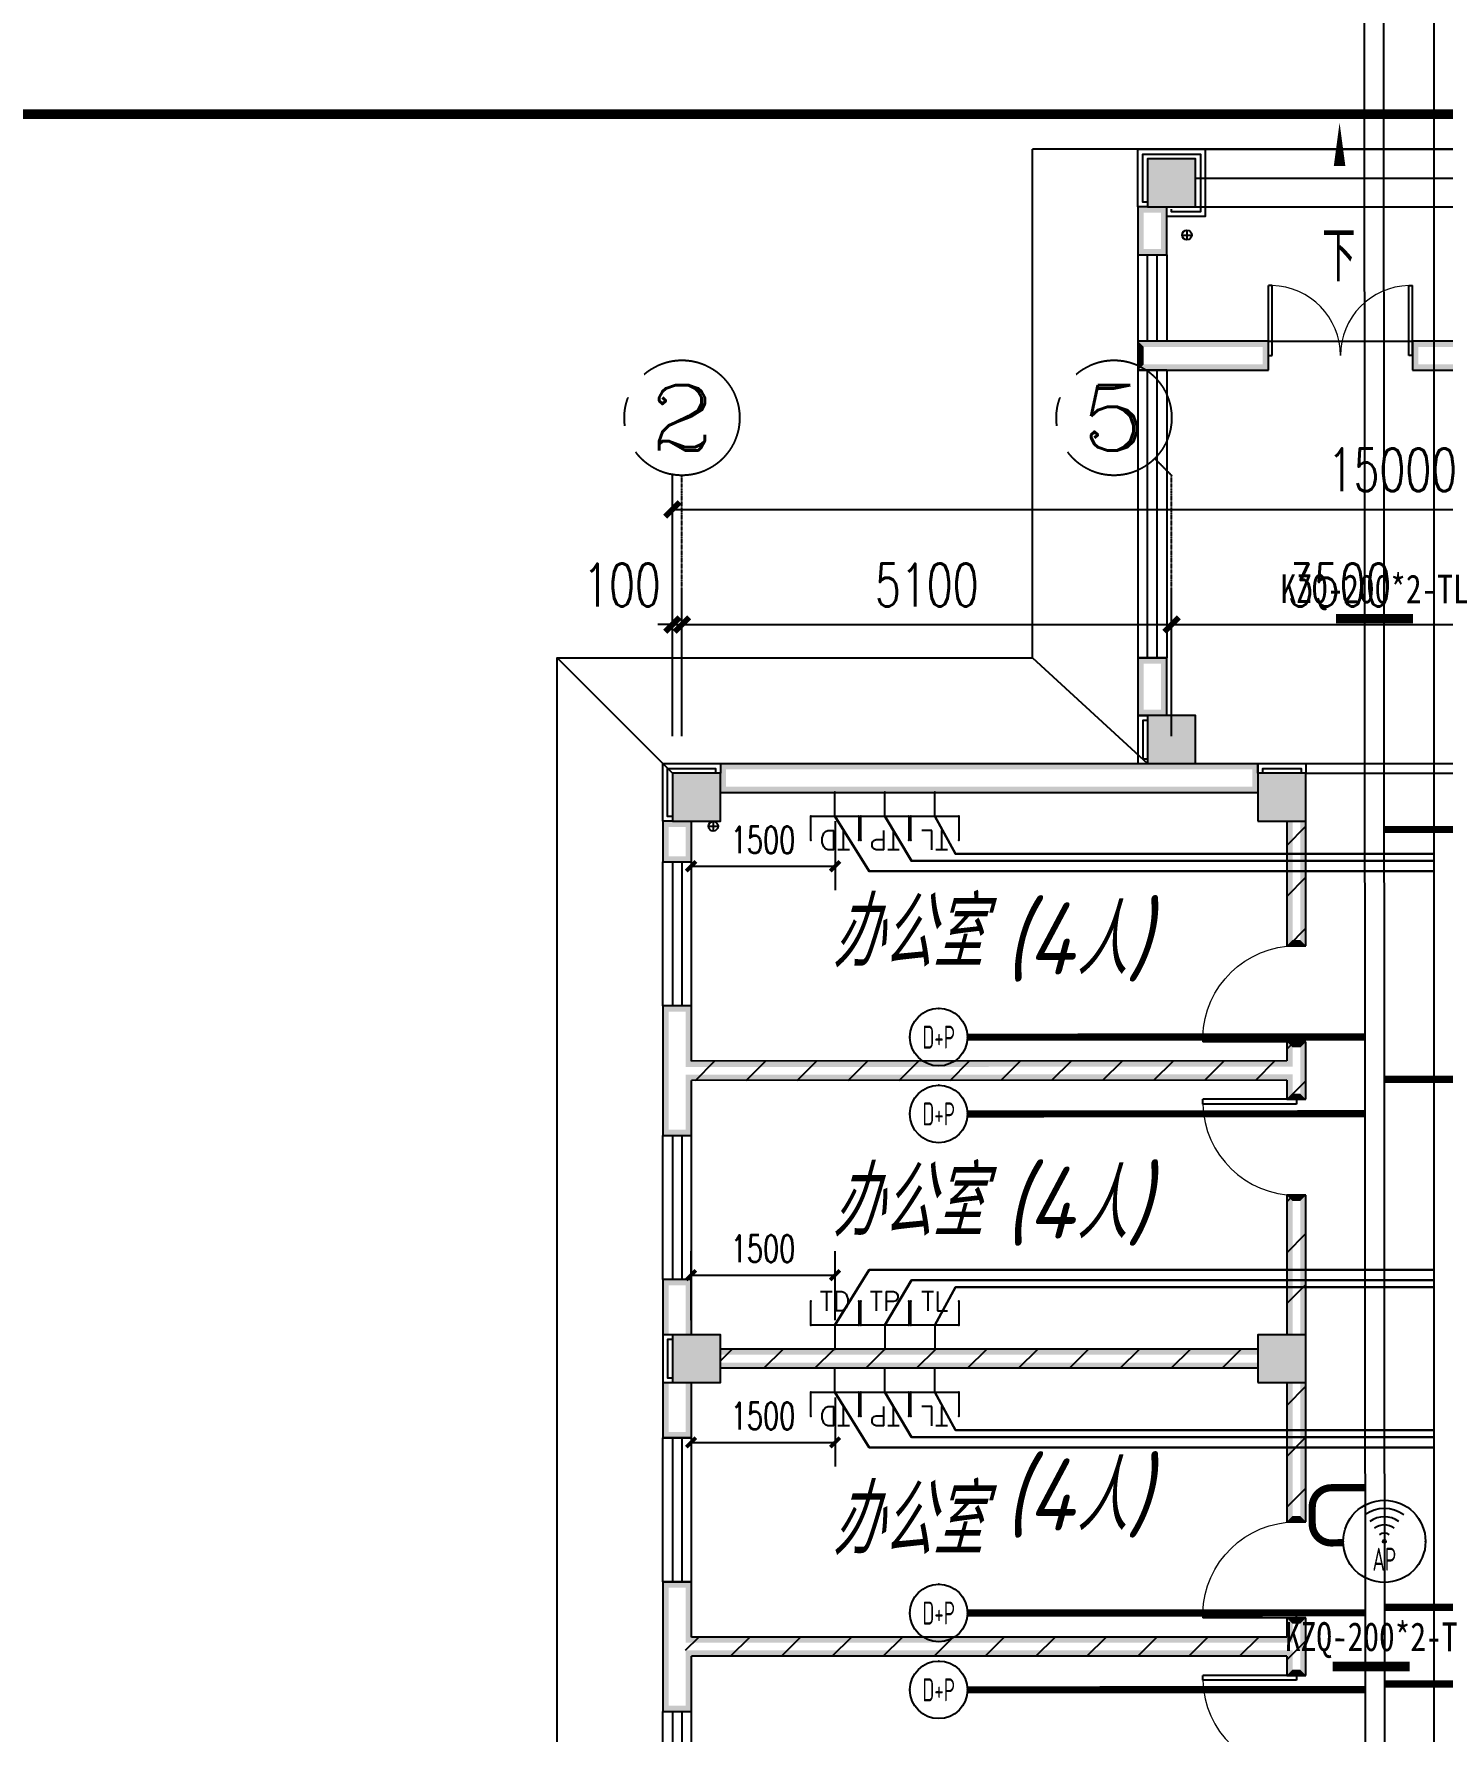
# Model space of a CAD drawing. Extents: x 1241380 to 1952554, y 1012187 to 1766051.
# Drawn here: x 1568965 to 1583632, y 1253091 to 1270773 of the extents above; entities that cross this region are included whole.
import ezdxf
from ezdxf.enums import TextEntityAlignment as Align

# ---------------------------------------------------------------- set-up
doc = ezdxf.new("R2010")
doc.units = 0
doc.linetypes.add('CENTER', pattern=[2, 1.25, -0.25, 0.25, -0.25])
for name, color, linetype in [('1-建筑底图', 8, 'Continuous'), ('AXIS', 251, 'CENTER'), ('AXIS_TEXT', 7, 'Continuous'), ('CABLETRAY_PDS', 4, 'Continuous'), ('EQUIP-通讯', 3, 'Continuous'), ('PUB_DIM', 11, 'Continuous'), ('PUB_HATCH', 8, 'Continuous'), ('TEL_DIM', 3, 'Continuous'), ('WIRE-综合布线', 5, 'Continuous'), ('光纤点位', 3, 'Continuous'), ('内网桥架', 1, 'Continuous'), ('抗震支吊架', 2, 'Continuous'), ('排水', 153, 'Continuous'), ('红机电话', 3, 'Continuous'), ('蓝机电话', 3, 'Continuous')]:
    doc.layers.add(name, color=color, linetype=linetype)
doc.layers.add('内网线路', color=1, linetype='Continuous', lineweight=30)
doc.styles.add('_TCH_AXIS', font='COMPLEX', dxfattribs={"bigfont": 'GBCBIG'})
doc.styles.add('_TCH_DIM_T3', font='SIMPLEX', dxfattribs={"width": 0.705882, "bigfont": 'GBCBIG'})
doc.styles.add('_TEL_ATTDEF', font='GBENOR', dxfattribs={"width": 0.8, "height": 3, "bigfont": 'GBCBIG'})
doc.styles.add('_TEL_DIM', font='SIMPLEX', dxfattribs={"width": 0.8, "height": 3.5, "bigfont": 'HZTXT'})
doc.styles.add('A_DIM', font='SIMPLEX', dxfattribs={"width": 0.7, "bigfont": 'HZ'})
doc.styles.add('A_DIM_T3', font='SIMPLEX', dxfattribs={"width": 0.7, "bigfont": 'HZ'})
doc.styles.add('COMPLEX', font='COMPLEX')
doc.styles.add('kzcad', font='', dxfattribs={"width": 0.8})
doc.styles.get("Standard").update_dxf_attribs({"font": 'gbeitc.shx', "bigfont": 'gbcbig.shx'})
doc.styles.get('kzcad').set_extended_font_data('SimSun')
doc.linetypes.add('JIEDI', pattern='A,1.25,-0.25,0.25,-0.25,0.625,["/",Standard,S=0.6,R=0,X=0,Y=-0.3],0.625,-0.25,0.25,-0.25', length=4)
doc.dimstyles.new('_TCH_ARCH&&100', dxfattribs={"dimtxt": 280, "dimasz": 100, "dimexe": 250, "dimexo": 300, "dimgap": 135, "dimtad": 1, "dimdec": 0, "dimzin": 0, "dimdsep": 46, "dimtxsty": 'A_DIM_T3', "dimblk": 'ARCHTICK', "dimcen": 0.09, "dimclrt": 7, "dimazin": 2, "dimtfac": 1, "dimtdec": 0, "dimtix": 1, "dimtmove": 2, "dimatfit": 3, "dimfxl": 100, "dimtolj": 1, "dimtzin": 0, "dimarcsym": 0})
doc.dimstyles.new('_TCH_ARCH&&150', dxfattribs={"dimtxt": 446.25, "dimasz": 150, "dimexe": 375, "dimexo": 450, "dimgap": 189.375, "dimtad": 1, "dimdec": 0, "dimzin": 0, "dimdsep": 46, "dimtxsty": '_TCH_DIM_T3', "dimblk": 'ARCHTICK', "dimcen": 0.09, "dimclrt": 7, "dimazin": 2, "dimtfac": 1, "dimtdec": 0, "dimtix": 1, "dimtmove": 2, "dimatfit": 3, "dimfxl": 1, "dimtolj": 1, "dimtzin": 0, "dimarcsym": 0})
pattern_1 = [(45, (-636285.87, -718395.4), (-265.16515, 265.16515), [])]

# ---------------------------------------------------------------- blocks, each defined once
blk = doc.blocks.new('_AXISO')
blk.add_circle((0, 0), 0.5)
at = {"layer": 'AXIS_TEXT', "style": 'COMPLEX', "width": 1.041667}
blk.add_attdef('A', text='', height=0.56, dxfattribs=at).set_placement((-0.25, -0.28), (0.25, -0.28), align=Align.FIT)
blk = doc.blocks.new('_ArchTick')
at = {"color": 0, "linetype": 'ByBlock', "const_width": 0.4}
blk.add_lwpolyline([(-0.5, -0.5), (0.5, 0.5)], dxfattribs=at)
blk = doc.blocks.new('*D90')
at = {"layer": 'Defpoints', "color": 0}
for p in [(946558, 836290), (931558, 834676), (946558, 834676)]:
    blk.add_point(p, dxfattribs=at)
at = {"layer": 'PUB_DIM', "color": 0, "lineweight": -2, "transparency": 16777216}
for p, q in [((931558, 835126), (931558, 836665)), ((946558, 835126), (946558, 836665)), ((931558, 836290), (946558, 836290))]:
    blk.add_line(p, q, dxfattribs=at)
at = {"layer": 'PUB_DIM', "color": 0, "lineweight": -2, "transparency": 16777216, "xscale": 150, "yscale": 150, "zscale": 150, "rotation": 180}
blk.add_blockref('_ArchTick', (931558, 836290), dxfattribs=at)
at = {"layer": 'PUB_DIM', "color": 0, "lineweight": -2, "transparency": 16777216, "xscale": 150, "yscale": 150, "zscale": 150}
blk.add_blockref('_ArchTick', (946558, 836290), dxfattribs=at)
at = {"layer": 'PUB_DIM', "color": 7, "transparency": 16777216, "insert": (939058, 836703), "char_height": 446.2, "attachment_point": 5, "style": '_TCH_DIM_T3'}
blk.add_mtext('\\A1;15000', dxfattribs=at)
blk = doc.blocks.new('*D91')
at = {"layer": 'Defpoints', "color": 0}
for p in [(931658, 835090), (931558, 833476), (931658, 833476)]:
    blk.add_point(p, dxfattribs=at)
at = {"layer": 'PUB_DIM', "color": 0, "lineweight": -2, "transparency": 16777216}
for p, q in [((931558, 833926), (931558, 835465)), ((931658, 833926), (931658, 835465)), ((931558, 835090), (931408, 835090)), ((931558, 835090), (931658, 835090)), ((931658, 835090), (931808, 835090))]:
    blk.add_line(p, q, dxfattribs=at)
at = {"layer": 'PUB_DIM', "color": 0, "lineweight": -2, "transparency": 16777216, "xscale": 150, "yscale": 150, "zscale": 150}
blk.add_blockref('_ArchTick', (931558, 835090), dxfattribs=at)
at = {"layer": 'PUB_DIM', "color": 0, "lineweight": -2, "transparency": 16777216, "xscale": 150, "yscale": 150, "zscale": 150, "rotation": 180}
blk.add_blockref('_ArchTick', (931658, 835090), dxfattribs=at)
at = {"layer": 'PUB_DIM', "color": 7, "transparency": 16777216, "insert": (931033, 835503), "char_height": 446.2, "attachment_point": 5, "style": '_TCH_DIM_T3'}
blk.add_mtext('\\A1;100', dxfattribs=at)
blk = doc.blocks.new('*D92')
at = {"layer": 'Defpoints', "color": 0}
for p in [(936758, 835090), (931658, 833476), (936758, 833476)]:
    blk.add_point(p, dxfattribs=at)
at = {"layer": 'PUB_DIM', "color": 0, "lineweight": -2, "transparency": 16777216}
for p, q in [((931658, 833926), (931658, 835465)), ((936758, 833926), (936758, 835465)), ((931658, 835090), (936758, 835090))]:
    blk.add_line(p, q, dxfattribs=at)
at = {"layer": 'PUB_DIM', "color": 0, "lineweight": -2, "transparency": 16777216, "xscale": 150, "yscale": 150, "zscale": 150, "rotation": 180}
blk.add_blockref('_ArchTick', (931658, 835090), dxfattribs=at)
at = {"layer": 'PUB_DIM', "color": 0, "lineweight": -2, "transparency": 16777216, "xscale": 150, "yscale": 150, "zscale": 150}
blk.add_blockref('_ArchTick', (936758, 835090), dxfattribs=at)
at = {"layer": 'PUB_DIM', "color": 7, "transparency": 16777216, "insert": (934208, 835503), "char_height": 446.2, "attachment_point": 5, "style": '_TCH_DIM_T3'}
blk.add_mtext('\\A1;5100', dxfattribs=at)
blk = doc.blocks.new('*D93')
at = {"layer": 'Defpoints', "color": 0}
for p in [(940258, 835090), (936758, 833476), (940258, 833476)]:
    blk.add_point(p, dxfattribs=at)
at = {"layer": 'PUB_DIM', "color": 0, "lineweight": -2, "transparency": 16777216}
for p, q in [((936758, 833926), (936758, 835465)), ((940258, 833926), (940258, 835465)), ((936758, 835090), (940258, 835090))]:
    blk.add_line(p, q, dxfattribs=at)
at = {"layer": 'PUB_DIM', "color": 0, "lineweight": -2, "transparency": 16777216, "xscale": 150, "yscale": 150, "zscale": 150, "rotation": 180}
blk.add_blockref('_ArchTick', (936758, 835090), dxfattribs=at)
at = {"layer": 'PUB_DIM', "color": 0, "lineweight": -2, "transparency": 16777216, "xscale": 150, "yscale": 150, "zscale": 150}
blk.add_blockref('_ArchTick', (940258, 835090), dxfattribs=at)
at = {"layer": 'PUB_DIM', "color": 7, "transparency": 16777216, "insert": (938508, 835503), "char_height": 446.2, "attachment_point": 5, "style": '_TCH_DIM_T3'}
blk.add_mtext('\\A1;3500', dxfattribs=at)
blk = doc.blocks.new('ng')
at = {"layer": '排水'}
for p, q in [((345991, 781358), (346091, 781358)), ((346041, 781408), (346041, 781308))]:
    blk.add_line(p, q, dxfattribs=at)
blk.add_circle((346041, 781358), 50, dxfattribs=at)
blk = doc.blocks.new('雨水管')
at = {"layer": '排水'}
blk.add_blockref('ng', (585943, -77234), dxfattribs=at)
blk = doc.blocks.new('雨水管2')
at = {"layer": '排水'}
blk.add_blockref('ng', (590877, 57791), dxfattribs=at)
blk = doc.blocks.new('$DorLib2D$00000001')
at = {"color": 0}
for p, q in [((0.45, 0.975), (0.5, 0.975)), ((0.45, 0), (0.45, 0.975)), ((0.5, 0), (0.5, 0.975)), ((0.5, 0), (0.45, 0))]:
    blk.add_line(p, q, dxfattribs=at)
at = {"color": 0, "lineweight": 13}
blk.add_arc((0.475, 0), 0.975, 91.4693, 180, dxfattribs=at)
blk = doc.blocks.new('_FZH')
blk.add_lwpolyline([(-0.5, -0.5), (0.5, -0.5), (0.5, 0.5), (-0.5, 0.5)], close=True)
at = {"layer": 'PUB_HATCH'}
blk.add_solid([(-0.5, -0.5), (0.5, -0.5), (-0.5, 0.5), (0.5, 0.5)], dxfattribs=at)
blk = doc.blocks.new('$WINLIB2D$00000001')
at = {"color": 0}
for points in [[(-0.5, 0.5), (-0.5, -0.5)], [(-0.5, 0.5), (0.5, 0.5)], [(0.5, -0.5), (0.5, 0.5)], [(0.5, 0.1667), (-0.5, 0.1667)], [(0.5, -0.1667), (-0.5, -0.1667)], [(-0.5, -0.5), (0.5, -0.5)]]:
    blk.add_lwpolyline(points, dxfattribs=at)
blk = doc.blocks.new('$DorLib2D$00000002')
at = {"color": 0}
for p, q in [((-0.5, 0), (-0.5, 0.4875)), ((-0.475, 0.4875), (-0.5, 0.4875)), ((-0.475, 0), (-0.475, 0.4875)), ((0.475, 0), (0.475, 0.4875)), ((0.475, 0.4875), (0.5, 0.4875)), ((0.5, 0), (0.5, 0.4875)), ((-0.5, 0), (-0.475, 0)), ((0.5, 0), (0.475, 0))]:
    blk.add_line(p, q, dxfattribs=at)
at = {"color": 0, "lineweight": 13}
for centre, start, end in [((-0.4875, 0), 0, 88.53072), ((0.4875, 0), 91.46928, 180)]:
    blk.add_arc(centre, 0.4875, start, end, dxfattribs=at)
blk = doc.blocks.new('$equip_U$00000080(win7-PC-wzy)')
blk.add_circle((0, 0.5), 0.5)
for p in [(0, 0.999), (-0.5, 0.5), (0.5, 0.5)]:
    blk.add_point(p)
at = {"color": 7, "style": '_TEL_DIM', "width": 0.7}
blk.add_attdef('$TEXT$', text='', height=0.4, dxfattribs=at).set_placement((0, 0.5), align=Align.MIDDLE_CENTER)
at = {"color": 7, "style": '_TEL_DIM', "flags": 1}
for tag in ['A', 'REMARK']:
    blk.add_attdef(tag, text='', height=0.00002, dxfattribs=at).set_placement((0, 0), align=Align.MIDDLE_CENTER)
blk = doc.blocks.new('$equip_U$00000091(win7-PC-wzy)')
for radius in [0.714, 0.0272]:
    blk.add_circle((0, 0), radius)
for radius in [0.571, 0.428, 0.285, 0.143]:
    blk.add_arc((0, 0), radius, 53.7049, 126.2951)
for p in [(0, 0.714), (-0.714, 0), (0.714, 0), (0, -0.714)]:
    blk.add_point(p)
at = {"color": 7, "style": '_TEL_DIM', "flags": 1}
for tag in ['A', 'REMARK']:
    blk.add_attdef(tag, text='', height=0.00002, dxfattribs=at).set_placement((0, 0), align=Align.MIDDLE_CENTER)
at = {"color": 7, "style": '_TEL_DIM', "width": 0.7}
blk.add_attdef('$TEXT$', text='', height=0.4, dxfattribs=at).set_placement((0, -0.31), align=Align.MIDDLE_CENTER)
blk = doc.blocks.new('$equip$00001867')
for p, q in [((-0.5, 0.499), (-0.5, 0.999)), ((0.5, 0.999), (0.5, 0.499)), ((0.5, 0.499), (-0.5, 0.499)), ((0, 0.5), (0, 0))]:
    blk.add_line(p, q)
for p in [(-0.5, 0.999), (0.5, 0.999), (-0.5, 0.499), (0.5, 0.499), (0, 0)]:
    blk.add_point(p)
at = {"color": 7, "style": '_TEL_DIM'}
blk.add_attdef('$TEXT$', text='', height=0.4, dxfattribs=at).set_placement((0, 0.999), align=Align.MIDDLE_CENTER)
at = {"color": 7, "style": '_TEL_DIM', "flags": 1}
blk.add_attdef('A', text='', height=0.00002, dxfattribs=at).set_placement((0, 0), align=Align.MIDDLE_CENTER)
blk = doc.blocks.new('$equip$00002670')
for p, q in [((-0.5, 0.499), (-0.5, 0.999)), ((0.5, 0.999), (0.5, 0.499)), ((0.5, 0.499), (-0.5, 0.499)), ((0, 0.5), (0, 0))]:
    blk.add_line(p, q)
for p in [(-0.5, 0.999), (0.5, 0.999), (-0.5, 0.499), (0.5, 0.499), (0, 0)]:
    blk.add_point(p)
at = {"color": 7, "style": '_TEL_DIM'}
blk.add_attdef('$TEXT$', text='', height=0.4, dxfattribs=at).set_placement((0, 0.999), align=Align.MIDDLE_CENTER)
at = {"color": 7, "style": '_TEL_DIM', "flags": 1}
blk.add_attdef('A', text='', height=0.000025, dxfattribs=at).set_placement((0, 0), align=Align.MIDDLE_CENTER)
blk = doc.blocks.new('*D245')
at = {"layer": 'Defpoints', "color": 0, "transparency": 16777216}
for p in [(11675, 285417), (13175, 285417), (13175, 284647)]:
    blk.add_point(p, dxfattribs=at)
at = {"layer": 'TEL_DIM', "color": 0, "lineweight": -2, "transparency": 16777216}
for p, q in [((11675, 285117), (11675, 284397)), ((13175, 285117), (13175, 284397)), ((11675, 284647), (13175, 284647))]:
    blk.add_line(p, q, dxfattribs=at)
at = {"layer": 'TEL_DIM', "color": 0, "lineweight": -2, "transparency": 16777216, "xscale": 100, "yscale": 100, "zscale": 100, "rotation": 180}
blk.add_blockref('_ArchTick', (11675, 284647), dxfattribs=at)
at = {"layer": 'TEL_DIM', "color": 0, "lineweight": -2, "transparency": 16777216, "xscale": 100, "yscale": 100, "zscale": 100}
blk.add_blockref('_ArchTick', (13175, 284647), dxfattribs=at)
at = {"layer": 'TEL_DIM', "color": 7, "transparency": 16777216, "insert": (12425, 284922), "char_height": 280, "attachment_point": 5, "style": 'A_DIM_T3'}
blk.add_mtext('\\A1;1500', dxfattribs=at)
blk = doc.blocks.new('*D246')
at = {"layer": 'Defpoints', "color": 0, "transparency": 16777216}
for p in [(11675, 279414), (13175, 279414), (13175, 278645)]:
    blk.add_point(p, dxfattribs=at)
at = {"layer": 'TEL_DIM', "color": 0, "lineweight": -2, "transparency": 16777216}
for p, q in [((11675, 279114), (11675, 278395)), ((13175, 279114), (13175, 278395)), ((11675, 278645), (13175, 278645))]:
    blk.add_line(p, q, dxfattribs=at)
at = {"layer": 'TEL_DIM', "color": 0, "lineweight": -2, "transparency": 16777216, "xscale": 100, "yscale": 100, "zscale": 100, "rotation": 180}
blk.add_blockref('_ArchTick', (11675, 278645), dxfattribs=at)
at = {"layer": 'TEL_DIM', "color": 0, "lineweight": -2, "transparency": 16777216, "xscale": 100, "yscale": 100, "zscale": 100}
blk.add_blockref('_ArchTick', (13175, 278645), dxfattribs=at)
at = {"layer": 'TEL_DIM', "color": 7, "transparency": 16777216, "insert": (12425, 278920), "char_height": 280, "attachment_point": 5, "style": 'A_DIM_T3'}
blk.add_mtext('\\A1;1500', dxfattribs=at)
blk = doc.blocks.new('*D247')
at = {"layer": 'Defpoints', "color": 0, "transparency": 16777216}
for p in [(13175, 280387), (11675, 279617), (13175, 279617)]:
    blk.add_point(p, dxfattribs=at)
at = {"layer": 'TEL_DIM', "color": 0, "lineweight": -2, "transparency": 16777216}
for p, q in [((11675, 279917), (11675, 280637)), ((13175, 279917), (13175, 280637)), ((11675, 280387), (13175, 280387))]:
    blk.add_line(p, q, dxfattribs=at)
at = {"layer": 'TEL_DIM', "color": 0, "lineweight": -2, "transparency": 16777216, "xscale": 100, "yscale": 100, "zscale": 100, "rotation": 180}
blk.add_blockref('_ArchTick', (11675, 280387), dxfattribs=at)
at = {"layer": 'TEL_DIM', "color": 0, "lineweight": -2, "transparency": 16777216, "xscale": 100, "yscale": 100, "zscale": 100}
blk.add_blockref('_ArchTick', (13175, 280387), dxfattribs=at)
at = {"layer": 'TEL_DIM', "color": 7, "transparency": 16777216, "insert": (12425, 280662), "char_height": 280, "attachment_point": 5, "style": 'A_DIM_T3'}
blk.add_mtext('\\A1;1500', dxfattribs=at)
blk = doc.blocks.new('ERT')
at = {"layer": 'AXIS'}
for p, q in [((936582.5, 836820.2), (936758.2, 836644.4)), ((931658.2, 834868.8), (931658.2, 836644.4)), ((936758.2, 834868.8), (936758.2, 836644.4))]:
    blk.add_line(p, q, dxfattribs=at)
ref = blk.add_blockref('_AXISO', (931658.2, 837244.4), dxfattribs=dict(at, xscale=1200, yscale=1200, zscale=1200))
ref.add_attrib('A', '2', dxfattribs={"layer": 'AXIS_TEXT', "height": 678.8, "style": '_TCH_AXIS', "width": 1.5}).set_placement((931318.8, 836905), (931997.6, 836905), align=Align.FIT)
ref = blk.add_blockref('_AXISO', (936158.2, 837244.4), dxfattribs=dict(at, xscale=1200, yscale=1200, zscale=1200))
ref.add_attrib('A', '5', dxfattribs={"layer": 'AXIS_TEXT', "height": 678.8, "style": '_TCH_AXIS', "width": 1.5}).set_placement((935818.8, 836905), (936497.6, 836905), align=Align.FIT)
at = {"layer": 'PUB_DIM'}
for p1, p2, picture, middle in [((931558.2, 834676.2), (946558.2, 834676.2), '*D90', (939058.2, 836702.8)), ((931658.2, 833476.2), (936758.2, 833476.2), '*D92', (934208.2, 835502.8)), ((936758.2, 833476.2), (940258.2, 833476.2), '*D93', (938508.2, 835502.8))]:
    dim = blk.add_aligned_dim(p1=p1, p2=p2, distance=1614.1, dimstyle='_TCH_ARCH&&150', dxfattribs=at)
    dim.commit()
    dim.dimension.update_dxf_attribs({"geometry": picture, "text_midpoint": middle})
dim = blk.add_linear_dim(base=(931658.2, 835090.3), p1=(931558.2, 833476.2), p2=(931658.2, 833476.2), angle=0, dimstyle='_TCH_ARCH&&150', dxfattribs=at)
dim.commit()
dim.dimension.update_dxf_attribs({"geometry": '*D91', "text_midpoint": (931033.2, 835502.8), "dimtype": 161})
blk = doc.blocks.new('1-一层建筑底图')
at = {"layer": '1-建筑底图'}
for points in [[(10300, 66800), (9800, 66800), (9860, 66740), (10240, 66740)], [(9800, 66800), (9800, 66300), (9860, 66360), (9860, 66740)], [(10300, 66300), (10300, 66800), (10240, 66740), (10240, 66360)], [(9800, 66300), (10300, 66300), (10240, 66360), (9860, 66360)], [(9700, 66300), (9700, 65800), (9760, 65860), (9760, 66240)], [(10000, 66300), (9700, 66300), (9760, 66240), (9940, 66240)], [(10000, 65800), (10000, 66300), (9940, 66240), (9940, 65860)], [(9700, 65800), (10000, 65800), (9940, 65860), (9760, 65860)], [(10000, 64900), (9700, 64900), (9760, 64840), (9940, 64840)], [(9700, 64900), (9700, 64800), (9760, 64800), (9760, 64840)], [(11059, 64900), (10000, 64900), (9940, 64840), (10999, 64840)], [(11059, 64600), (11059, 64900), (10999, 64840), (10999, 64660)], [(13600, 64900), (12559, 64900), (12619, 64840), (13660, 64840)], [(12559, 64900), (12559, 64600), (12619, 64660), (12619, 64840)], [(9700, 64800), (9700, 64600), (9760, 64660), (9760, 64800)], [(9700, 64600), (10000, 64600), (9940, 64660), (9760, 64660)], [(10000, 64600), (11059, 64600), (10999, 64660), (9940, 64660)], [(12559, 64600), (13600, 64600), (13660, 64660), (12619, 64660)], [(10000, 61600), (9700, 61600), (9760, 61540), (9940, 61540)], [(9700, 61600), (9700, 61000), (9760, 61060), (9760, 61540)], [(10000, 61000), (10000, 61600), (9940, 61540), (9940, 61060)], [(9700, 61000), (10000, 61000), (9940, 61060), (9760, 61060)], [(10300, 61000), (9800, 61000), (9860, 60940), (10240, 60940)], [(9800, 61000), (9800, 60500), (9860, 60560), (9860, 60940)], [(10300, 60500), (10300, 61000), (10240, 60940), (10240, 60560)], [(5350, 60500), (5350, 60440), (10950, 60440), (10950, 60500)], [(5350, 60500), (5350, 60200), (5410, 60200), (5410, 60500)], [(9800, 60500), (10300, 60500), (10240, 60560), (9860, 60560)], [(10950, 60500), (10890, 60500), (10890, 60200), (10950, 60200)], [(5350, 60400), (4850, 60400), (4910, 60340), (5290, 60340)], [(4850, 60400), (4850, 59900), (4910, 59960), (4910, 60340)], [(5350, 59900), (5350, 60400), (5290, 60340), (5290, 59960)], [(11450, 60400), (10950, 60400), (11010, 60340), (11390, 60340)], [(10950, 60400), (10950, 59900), (11010, 59960), (11010, 60340)], [(11450, 59900), (11450, 60400), (11390, 60340), (11390, 59960)], [(5350, 60200), (10950, 60200), (10950, 60260), (5350, 60260)], [(4850, 59900), (5350, 59900), (5290, 59960), (4910, 59960)], [(10950, 59900), (11450, 59900), (11390, 59960), (11010, 59960)], [(4750, 59900), (4750, 59475), (4810, 59535), (4810, 59840)], [(5050, 59900), (4750, 59900), (4810, 59840), (4990, 59840)], [(5050, 59475), (5050, 59900), (4990, 59840), (4990, 59535)], [(11310, 59900), (11250, 59900), (11250, 58602), (11310, 58662)], [(11450, 59900), (11390, 59900), (11390, 58662), (11450, 58602)], [(4750, 59475), (5050, 59475), (4990, 59535), (4810, 59535)], [(11250, 58602), (11450, 58602), (11390, 58662), (11310, 58662)], [(5050, 57975), (4750, 57975), (4810, 57915), (4990, 57915)], [(4750, 57975), (4750, 57298), (4810, 57298), (4810, 57915)], [(5050, 57398), (5050, 57975), (4990, 57915), (4990, 57338)], [(11450, 57602), (11250, 57602), (11310, 57542), (11390, 57542)], [(11250, 57602), (11250, 57402), (11310, 57343), (11310, 57542)], [(11450, 57303), (11450, 57602), (11390, 57542), (11390, 57303)], [(4750, 57298), (4750, 56625), (4810, 56685), (4810, 57298)], [(11250, 57402), (5050, 57398), (4990, 57338), (11310, 57343)], [(11450, 57002), (11450, 57303), (11390, 57303), (11390, 57062)], [(11250, 57202), (5050, 57198), (4990, 57258), (11310, 57263)], [(5050, 56625), (5050, 57198), (4990, 57258), (4990, 56685)], [(11250, 57202), (11250, 57002), (11310, 57062), (11310, 57263)], [(11250, 57002), (11450, 57002), (11390, 57062), (11310, 57062)], [(4750, 56625), (5050, 56625), (4990, 56685), (4810, 56685)], [(11450, 56002), (11250, 56002), (11310, 55942), (11390, 55942)], [(11250, 54550), (11310, 54550), (11310, 55942), (11250, 56002)], [(11390, 54550), (11450, 54550), (11450, 56002), (11390, 55942)], [(5050, 55125), (4750, 55125), (4810, 55065), (4990, 55065)], [(4750, 55125), (4750, 54550), (4810, 54550), (4810, 55065)], [(5050, 54550), (5050, 55125), (4990, 55065), (4990, 54550)], [(5350, 54550), (4850, 54550), (4910, 54490), (5290, 54490)], [(4850, 54550), (4850, 54050), (4910, 54110), (4910, 54490)], [(5350, 54050), (5350, 54550), (5290, 54490), (5290, 54110)], [(11450, 54550), (10950, 54550), (11010, 54490), (11390, 54490)], [(10950, 54550), (10950, 54050), (11010, 54110), (11010, 54490)], [(11450, 54050), (11450, 54550), (11390, 54490), (11390, 54110)], [(5350, 54400), (5350, 54340), (10950, 54340), (10950, 54400)], [(4850, 54050), (5350, 54050), (5290, 54110), (4910, 54110)], [(5350, 54260), (5350, 54200), (10950, 54200), (10950, 54260)], [(10950, 54050), (11450, 54050), (11390, 54110), (11010, 54110)], [(4750, 54050), (4750, 53475), (4810, 53535), (4810, 54050)], [(5050, 53475), (5050, 54050), (4990, 54050), (4990, 53535)], [(11310, 54050), (11250, 54050), (11250, 52600), (11310, 52660)], [(11450, 54050), (11390, 54050), (11390, 52660), (11450, 52600)], [(4750, 53475), (5050, 53475), (4990, 53535), (4810, 53535)], [(11250, 52600), (11450, 52600), (11390, 52660), (11310, 52660)], [(5050, 51975), (4750, 51975), (4810, 51915), (4990, 51915)], [(4750, 51975), (4750, 51300), (4810, 51300), (4810, 51915)], [(5050, 51400), (5050, 51975), (4990, 51915), (4990, 51340)], [(11450, 51600), (11250, 51600), (11310, 51540), (11390, 51540)], [(11250, 51600), (11250, 51400), (11310, 51340), (11310, 51540)], [(11450, 51300), (11450, 51600), (11390, 51540), (11390, 51300)], [(4750, 51300), (4750, 50625), (4810, 50685), (4810, 51300)], [(11250, 51400), (5050, 51400), (4990, 51340), (11310, 51340)], [(11450, 51000), (11450, 51300), (11390, 51300), (11390, 51060)], [(5050, 50625), (5050, 51200), (4990, 51260), (4990, 50685)], [(11250, 51200), (5050, 51200), (4990, 51260), (11310, 51260)], [(11250, 51200), (11250, 51000), (11310, 51060), (11310, 51260)], [(11250, 51000), (11450, 51000), (11390, 51060), (11310, 51060)], [(4750, 50625), (5050, 50625), (4990, 50685), (4810, 50685)]]:
    blk.add_hatch(color=8, dxfattribs=at).paths.add_polyline_path(points)
h = blk.add_hatch(dxfattribs=at)
h.set_pattern_fill('普通砖', color=8, scale=150, style=0)
h.set_pattern_definition(pattern_1)
h.paths.add_polyline_path([(11450, 59900), (11250, 59900), (11250, 58602), (11450, 58602)])
h = blk.add_hatch(dxfattribs=at)
h.set_pattern_fill('普通砖', color=8, scale=150, style=0)
h.set_pattern_definition(pattern_1)
h.paths.add_polyline_path([(11317, 57303), (11450, 57303), (11450, 57602), (11250, 57602), (11250, 57402), (11310, 57343)])
h = blk.add_hatch(dxfattribs=at)
h.set_pattern_fill('普通砖', color=8, scale=150, style=0)
h.set_pattern_definition(pattern_1)
h.paths.add_polyline_path([(11317, 57303), (11310, 57343), (11250, 57402), (5050, 57398), (4950, 57298), (5050, 57198), (11250, 57202), (11310, 57263)])
h = blk.add_hatch(dxfattribs=at)
h.set_pattern_fill('普通砖', color=8, scale=150, style=0)
h.set_pattern_definition(pattern_1)
h.paths.add_polyline_path([(11310, 57263), (11250, 57202), (11250, 57002), (11450, 57002), (11450, 57303), (11317, 57303)])
h = blk.add_hatch(dxfattribs=at)
h.set_pattern_fill('普通砖', color=8, scale=150, style=0)
h.set_pattern_definition(pattern_1)
h.paths.add_polyline_path([(11250, 54550), (11450, 54550), (11450, 56002), (11250, 56002)])
h = blk.add_hatch(dxfattribs=at)
h.set_pattern_fill('普通砖', color=8, scale=150, style=0)
h.set_pattern_definition(pattern_1)
h.paths.add_polyline_path([(5350, 54400), (5350, 54200), (10950, 54200), (10950, 54400)])
h = blk.add_hatch(dxfattribs=at)
h.set_pattern_fill('普通砖', color=8, scale=150, style=0)
h.set_pattern_definition(pattern_1)
h.paths.add_polyline_path([(11450, 54050), (11250, 54050), (11250, 52600), (11450, 52600)])
h = blk.add_hatch(dxfattribs=at)
h.set_pattern_fill('普通砖', color=8, scale=150, style=0)
h.set_pattern_definition(pattern_1)
h.paths.add_polyline_path([(11317, 51300), (11450, 51300), (11450, 51600), (11250, 51600), (11250, 51400), (11310, 51340)])
h = blk.add_hatch(dxfattribs=at)
h.set_pattern_fill('普通砖', color=8, scale=150, style=0)
h.set_pattern_definition(pattern_1)
h.paths.add_polyline_path([(11317, 51300), (11310, 51340), (11250, 51400), (5050, 51400), (4950, 51300), (5050, 51200), (11250, 51200), (11310, 51260)])
h = blk.add_hatch(dxfattribs=at)
h.set_pattern_fill('普通砖', color=8, scale=150, style=0)
h.set_pattern_definition(pattern_1)
h.paths.add_polyline_path([(11310, 51260), (11250, 51200), (11250, 51000), (11450, 51000), (11450, 51300), (11317, 51300)])
at = {"layer": '1-建筑底图', "color": 8}
for p, q in [((10300, 66900), (13325, 66900)), ((10300, 66600), (13325, 66600)), ((9700, 66300), (9700, 65800)), ((9800, 66300), (9700, 66300)), ((10000, 65800), (10000, 66300)), ((10040, 66300), (13560, 66300)), ((9700, 65800), (10000, 65800)), ((10000, 64900), (9700, 64900)), ((9700, 64900), (9700, 64800)), ((11059, 64900), (10000, 64900)), ((11059, 64600), (11059, 64900)), ((11059, 64900), (12559, 64900)), ((13600, 64900), (12559, 64900)), ((12559, 64900), (12559, 64600)), ((9700, 64800), (9700, 64600)), ((9700, 64600), (10000, 64600)), ((10000, 64600), (11059, 64600)), ((12559, 64600), (13600, 64600)), ((4850, 60400), (3650, 61600)), ((8600, 61600), (9800, 60500)), ((10000, 61600), (9700, 61600)), ((9700, 61600), (9700, 61000)), ((10000, 61000), (10000, 61600)), ((9700, 61000), (9800, 61000)), ((5350, 60500), (10950, 60500)), ((5350, 60500), (5350, 60400)), ((10300, 60500), (13300, 60500)), ((10950, 60500), (10950, 60400)), ((11450, 60400), (13300, 60400)), ((5350, 60200), (10950, 60200)), ((4750, 59900), (4750, 59475)), ((4850, 59900), (4750, 59900)), ((5050, 59475), (5050, 59900)), ((11250, 59900), (11250, 58602)), ((11450, 58602), (11450, 59900)), ((4750, 59475), (5050, 59475)), ((11250, 58602), (11450, 58602)), ((5050, 57975), (4750, 57975)), ((4750, 57975), (4750, 57298)), ((5050, 57398), (5050, 57975)), ((11450, 57602), (11250, 57602)), ((11250, 57602), (11250, 57402)), ((11450, 57303), (11450, 57602)), ((4750, 57298), (4750, 56625)), ((11250, 57402), (5050, 57398)), ((11450, 57002), (11450, 57303)), ((11250, 57202), (5050, 57198)), ((5050, 56625), (5050, 57198)), ((11250, 57202), (11250, 57002)), ((11250, 57002), (11450, 57002)), ((4750, 56625), (5050, 56625)), ((11450, 56002), (11250, 56002)), ((11250, 56002), (11250, 54550)), ((11450, 54550), (11450, 56002)), ((5050, 55125), (4750, 55125)), ((4750, 55125), (4750, 54550)), ((5050, 54550), (5050, 55125)), ((10950, 54400), (5350, 54400)), ((10950, 54200), (5350, 54200)), ((4750, 54050), (4750, 53475)), ((5050, 53475), (5050, 54050)), ((11250, 54050), (11250, 52600)), ((11450, 52600), (11450, 54050)), ((4750, 53475), (5050, 53475)), ((11250, 52600), (11450, 52600)), ((5050, 51975), (4750, 51975)), ((4750, 51975), (4750, 51300)), ((5050, 51400), (5050, 51975)), ((11450, 51600), (11250, 51600)), ((11250, 51600), (11250, 51400)), ((11450, 51300), (11450, 51600)), ((4750, 51300), (4750, 50625)), ((11250, 51400), (5050, 51400)), ((11450, 51000), (11450, 51300)), ((5050, 50625), (5050, 51200)), ((11250, 51200), (5050, 51200)), ((11250, 51200), (11250, 51000)), ((11250, 51000), (11450, 51000)), ((4750, 50625), (5050, 50625))]:
    blk.add_line(p, q, dxfattribs=at)
at = {"layer": '1-建筑底图', "color": 8, "ltscale": 3, "const_width": 100}
blk.add_lwpolyline([(-2546, 67265), (56950, 67265, -0.414214), (68950, 55265), (68950, 35335, -0.414214), (56950, 23335), (1829, 23335)], format="xyb", dxfattribs=at)
at = {"layer": '1-建筑底图', "color": 8}
blk.add_lwpolyline([(11800, 66205, 0, 0, 0), (11800, 67177, 0, 120, 0), (11800, 66727, 0, 0, 0)], format="xyseb", dxfattribs=at)
for points in [[(8600, 66800), (8600, 66900)], [(15000, 66900), (8600, 66900)], [(9800, 66300), (9700, 66300), (9700, 66900), (10400, 66900), (10400, 66200), (10000, 66200), (10000, 66275)], [(9800, 66350), (9750, 66350), (9750, 66850), (10350, 66850), (10350, 66250), (10050, 66250), (10050, 66275)], [(8600, 23700), (8600, 29000), (3650, 29000), (3650, 61600), (8600, 61600), (8600, 66800)], [(9800, 61000), (9700, 61000), (9700, 60500), (9800, 60500)], [(9800, 60950), (9750, 60950), (9750, 60550), (9800, 60550)], [(4850, 59900), (4750, 59900), (4750, 60500), (5350, 60500), (5350, 60400)], [(10950, 60400), (10950, 60500), (11450, 60500), (11450, 60400)], [(4850, 59950), (4800, 59950), (4800, 60450), (5300, 60450), (5300, 60400)], [(11000, 60400), (11000, 60450), (11400, 60450), (11400, 60400)], [(4850, 54550), (4750, 54550), (4750, 54050), (4850, 54050)], [(4850, 54500), (4800, 54500), (4800, 54100), (4850, 54100)]]:
    blk.add_lwpolyline(points, dxfattribs=at)
for name, p in [('ERT', (-926708, -773142)), ('雨水管', (-926708, -644277)), ('雨水管2', (-926708, -773142))]:
    blk.add_blockref(name, p, dxfattribs=at)
for name, p, xscale, yscale, zscale, rotation in [('_FZH', (10050, 66550), 499.9990232986165, 499.9999999998836, 499.9999999998836, 8.884599361506624e-09), ('$WINLIB2D$00000001', (9850, 65350), 900, -300, 900, 270), ('$WINLIB2D$00000001', (9850, 63100), 3000, 300, 3000, 269.9999999999983), ('_FZH', (10050, 60750), 499.9999998689163, 499.9999998689163, 499.9999998689163, 8.884582008634896e-09), ('_FZH', (5100, 60150), 499.999999771826, 499.999999771826, 499.999999771826, 8.88458201036011e-09), ('_FZH', (11200, 60150), 500.000000089407, 500.000000089407, 500.000000089407, 8.884582004716962e-09), ('$WINLIB2D$00000001', (4900, 58725), 1500, -300, 1500, 90.00000000034093), ('$DorLib2D$00000001', (11350, 58102), -1000, 1000, -1000, 90), ('$DorLib2D$00000001', (11350, 56502), 1000, 1000, 1000, 90), ('$WINLIB2D$00000001', (4900, 55875), 1500, -300, 1500, 90), ('_FZH', (5100, 54300), 499.9999997796258, 499.9999997796258, 499.9999997796258, 8.884582010221514e-09), ('_FZH', (11200, 54300), 500.0000002094312, 500.0000002094312, 500.0000002094312, 8.884582002584232e-09), ('$WINLIB2D$00000001', (4900, 52725), 1500, 300, 1500, 90), ('$DorLib2D$00000001', (11350, 52100), -1000, 1000, -1000, 89.99999999831462), ('$DorLib2D$00000001', (11350, 50500), 1000, 1000, 1000, 89.99999999831469), ('$WINLIB2D$00000001', (4900, 49875), 1500, -300, 1500, 90.0000000000102)]:
    blk.add_blockref(name, p, dxfattribs=dict(at, xscale=xscale, yscale=yscale, zscale=zscale, rotation=rotation))
at = {"layer": '1-建筑底图', "color": 8, "xscale": 1500, "yscale": 1500, "zscale": 1500}
blk.add_blockref('$DorLib2D$00000002', (11809, 64750), dxfattribs=at)
at = {"layer": '1-建筑底图', "color": 8, "style": 'A_DIM', "width": 0.7}
blk.add_text('下', height=525, dxfattribs=at).set_placement((11618, 65522))
at = {"layer": '1-建筑底图', "color": 8}
for s, height, p in [('办公室', 723.4, (6512, 58379)), ('(4', 750, (8305, 58302)), ('人', 723, (9055, 58302)), (')', 750, (9582, 58302)), ('办公室', 723.4, (6512, 55575)), ('(4', 750, (8305, 55550)), ('人', 723, (9055, 55550)), (')', 750, (9582, 55550)), ('(4', 750, (8305, 52509)), ('人', 723, (9055, 52509)), (')', 750, (9582, 52509)), ('办公室', 723.4, (6512, 52258))]:
    blk.add_text(s, height=height, dxfattribs=at).set_placement(p)
blk = doc.blocks.new('A$C4A9128F6')
at = {"layer": '内网桥架'}
blk.add_line((-54115, -53968.4), (-54115, -331.3), dxfattribs=at)
at = {"layer": '内网线路'}
for points in [[(-60355.8, -24243.7), (-60000.3, -24818.8), (-54115, -24818.8)], [(-59835.8, -24243.9), (-59559.7, -24711.2), (-54115, -24711.2)], [(-59317.5, -24243.7), (-59101.9, -24637.8), (-54115, -24637.8)], [(-60355.8, -29547.2), (-60000.3, -28972), (-54115, -28972)], [(-59835.8, -29546.9), (-59559.7, -29079.6), (-54115, -29079.6)], [(-59317.5, -29547.2), (-59101.9, -29153.1), (-54115, -29153.1)], [(-60355.8, -30246.2), (-60000.3, -30821.3), (-54115, -30821.3)], [(-59835.8, -30246.4), (-59559.7, -30713.7), (-54115, -30713.7)], [(-59317.5, -30246.2), (-59101.9, -30640.3), (-54115, -30640.3)]]:
    blk.add_lwpolyline(points, dxfattribs=at)
at = {"layer": '光纤点位', "xscale": 500, "yscale": 500, "zscale": 500, "rotation": 180}
for p in [(-60355.8, -23994.2), (-60355.8, -29996.7)]:
    blk.add_blockref('$equip$00002670', p, dxfattribs=at).add_auto_attribs({'$TEXT$': 'TD'})
at = {"layer": '光纤点位', "xscale": 500, "yscale": 500, "zscale": 500}
blk.add_blockref('$equip$00002670', (-60355.8, -29796.7), dxfattribs=at).add_auto_attribs({'$TEXT$': 'TD'})
at = {"layer": '红机电话', "xscale": 500, "yscale": 500, "zscale": 500, "rotation": 180}
for p in [(-59835.8, -23994.2), (-59835.8, -29996.7)]:
    blk.add_blockref('$equip$00001867', p, dxfattribs=at).add_auto_attribs({'$TEXT$': 'TP'})
at = {"layer": '红机电话', "xscale": 500, "yscale": 500, "zscale": 500}
blk.add_blockref('$equip$00001867', (-59835.8, -29796.7), dxfattribs=at).add_auto_attribs({'$TEXT$': 'TP'})
at = {"layer": '蓝机电话', "xscale": 500, "yscale": 500, "zscale": 500, "rotation": 180}
for p in [(-59317.5, -23994.2), (-59317.5, -29996.7)]:
    blk.add_blockref('$equip$00001867', p, dxfattribs=at).add_auto_attribs({'$TEXT$': 'TL'})
at = {"layer": '蓝机电话', "xscale": 500, "yscale": 500, "zscale": 500}
blk.add_blockref('$equip$00001867', (-59317.5, -29796.7), dxfattribs=at).add_auto_attribs({'$TEXT$': 'TL'})
at = {"layer": 'TEL_DIM'}
for p1, p2, distance, picture, middle in [((-61855.8, -23996.7), (-60355.8, -23996.7), -769.9, '*D245', (-61105.8, -24491.5)), ((-61855.8, -29796.7), (-60355.8, -29796.7), 769.9, '*D247', (-61105.8, -28751.8)), ((-61855.8, -29999.2), (-60355.8, -29999.2), -769.9, '*D246', (-61105.8, -30494))]:
    dim = blk.add_aligned_dim(p1=p1, p2=p2, distance=distance, dimstyle='_TCH_ARCH&&100', dxfattribs=at)
    dim.commit()
    dim.dimension.update_dxf_attribs({"geometry": picture, "text_midpoint": middle, "insert": (-73530.4, -309413.6)})

msp = doc.modelspace()

# ---------------------------------------------------------------- linework, layer by layer
at = {"layer": 'CABLETRAY_PDS'}
for p, q in [((1582853.4, 1214879), (1582815, 1287375.8)), ((1583015, 1287375.9), (1583053.4, 1214879.1))]:
    msp.add_line(p, q, dxfattribs=at)
at = {"layer": 'WIRE-综合布线', "linetype": 'Continuous', "const_width": 75}
for points in [[(1583027.8, 1262484.2), (1587591.7, 1262486.5)], [(1578689.7, 1260320.8), (1582828.9, 1260322.9)], [(1583033.5, 1259881), (1584315, 1259883.3)], [(1578689.7, 1259520.8), (1582829.3, 1259523)], [(1582480.1, 1255626.3), (1582831.3, 1255626.3)], [(1582280.1, 1255251.2), (1582280.1, 1255426.3)], [(1582486, 1255051.3), (1582603.5, 1255054.8)], [(1578689.7, 1254320.8), (1582831.9, 1254322.9)], [(1583030.4, 1254380.4), (1587590.2, 1254382.7)], [(1583030.8, 1253581), (1587589, 1253583.3)], [(1578689.7, 1253520.8), (1582832.3, 1253523)]]:
    msp.add_lwpolyline(points, dxfattribs=at)
for points in [[(1582480.1, 1255626.3, 0.4142136), (1582280.1, 1255426.3)], [(1582280.1, 1255251.2, 0.4229419), (1582486, 1255051.3)]]:
    msp.add_lwpolyline(points, format="xyb", dxfattribs=at)
at = {"layer": '抗震支吊架', "color": 2, "const_width": 100}
for points in [[(1582529.1, 1264681.2), (1583329.1, 1264681.2)], [(1582494, 1253764.8), (1583294, 1253764.8)]]:
    msp.add_lwpolyline(points, dxfattribs=at)

# ---------------------------------------------------------------- block references
at = {"layer": '1-建筑底图', "linetype": 'JIEDI'}
msp.add_blockref('1-一层建筑底图', (1570765, 1202671.1), dxfattribs=at)
at = {"layer": '1-建筑底图', "color": 3}
msp.add_blockref('A$C4A9128F6', (1637664.8, 1286867.8), dxfattribs=at)
at = {"layer": 'EQUIP-通讯', "linetype": 'JIEDI'}
ref = msp.add_blockref('$equip_U$00000080(win7-PC-wzy)', (1578390, 1260021.1), dxfattribs=dict(at, xscale=600, yscale=600, zscale=600))
ref.add_attrib('$TEXT$', 'D+P', dxfattribs={"layer": '0', "color": 7, "height": 240, "style": '_TEL_ATTDEF', "width": 0.7}).set_placement((1578390, 1260320.8), align=Align.MIDDLE_CENTER)
ref = msp.add_blockref('$equip_U$00000080(win7-PC-wzy)', (1578390, 1259221.1), dxfattribs=dict(at, xscale=600, yscale=600, zscale=600))
ref.add_attrib('$TEXT$', 'D+P', dxfattribs={"layer": '0', "color": 7, "height": 240, "style": '_TEL_ATTDEF', "width": 0.7}).set_placement((1578390, 1259520.8), align=Align.MIDDLE_CENTER)
ref = msp.add_blockref('$equip_U$00000091(win7-PC-wzy)', (1583031.6, 1255067.5), dxfattribs=dict(at, xscale=600, yscale=600, zscale=600))
ref.add_attrib('$TEXT$', 'AP', dxfattribs={"layer": '0', "color": 7, "height": 240, "style": '_TEL_ATTDEF', "width": 0.7}).set_placement((1583031.6, 1254881.3), align=Align.MIDDLE_CENTER)
ref = msp.add_blockref('$equip_U$00000080(win7-PC-wzy)', (1578390, 1254021.1), dxfattribs=dict(at, xscale=600, yscale=600, zscale=600))
ref.add_attrib('$TEXT$', 'D+P', dxfattribs={"layer": '0', "color": 7, "height": 240, "style": '_TEL_ATTDEF', "width": 0.7}).set_placement((1578390, 1254320.8), align=Align.MIDDLE_CENTER)
ref = msp.add_blockref('$equip_U$00000080(win7-PC-wzy)', (1578390, 1253221.1), dxfattribs=dict(at, xscale=600, yscale=600, zscale=600))
ref.add_attrib('$TEXT$', 'D+P', dxfattribs={"layer": '0', "color": 7, "height": 240, "style": '_TEL_ATTDEF', "width": 0.7}).set_placement((1578390, 1253520.8), align=Align.MIDDLE_CENTER)

# ---------------------------------------------------------------- texts
at = {"layer": '抗震支吊架', "color": 2, "style": 'kzcad', "width": 0.8}
for s, p in [('KZQ-200*2-TL', (1582929.1, 1264841.2)), ('KZQ-200*2-T', (1582894, 1253924.8))]:
    msp.add_text(s, height=300, rotation=359.88539, dxfattribs=at).set_placement(p, align=Align.CENTER)

doc.saveas('drawing.dxf')
